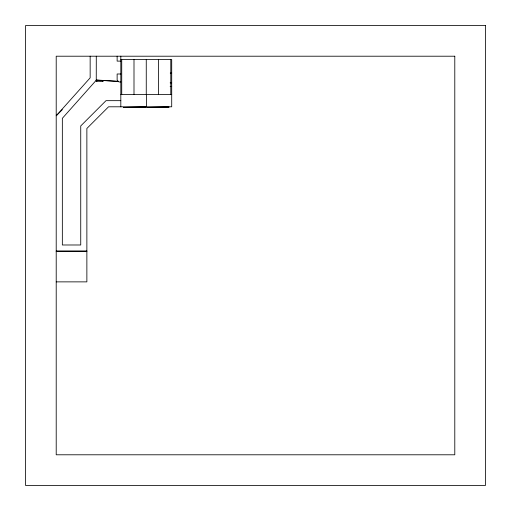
<?xml version="1.0" encoding="UTF-8"?>
<svg xmlns="http://www.w3.org/2000/svg" width="511" height="511" viewBox="0 0 511 511"><rect width="100%" height="100%" fill="white"/><g stroke="black" fill="none" stroke-linecap="round" stroke-linejoin="round"><path stroke-width="0.77" d="M102.871 81.524L102.922 80.546L102.871 81.524L96.26 81.16L96.285 56.21M96.266 81.096L96.298 79.991L118.405 81.39L96.292 80.176L62.342 118.322L62.342 244.986L80.738 244.986L80.738 125.936L106.007 100.667L120.813 100.667M96.355 80.451L97.205 80.451M62.329 109.661L56.21 115.78L90.153 77.844L90.153 56.21M97.128 81.045L96.432 81.045M120.813 59.583L171.709 59.583L171.709 106.799L108.549 106.799L86.87 128.478L86.87 281.868L56.21 281.868M120.813 61.116L117.134 61.116L117.134 56.21M170.24 73.073L171.709 73.073M120.813 73.993L117.134 73.993L117.134 80.125L118.974 81.964L120.813 81.964M170.137 82.884L171.709 82.884M170.137 86.563L171.709 86.563M120.813 94.535L171.709 94.535M56.21 251.118L86.87 251.118M56.21 251.208L86.87 251.208M170.789 59.583L170.789 94.535M158.525 59.583L158.525 94.535M146.568 94.535L146.568 106.799M146.261 59.583L146.261 94.535M133.997 59.583L133.997 94.535M121.733 59.583L121.733 94.535M120.813 56.21L120.813 106.799M485.45 25.55L25.55 25.55L25.55 485.45L485.45 485.45L485.45 25.55M454.79 56.21L56.21 56.21L56.21 454.79L454.79 454.79L454.79 56.21M145.648 107.106L123.573 107.412L145.648 107.106M168.949 107.106L146.874 107.412L168.949 107.106"/></g></svg>
